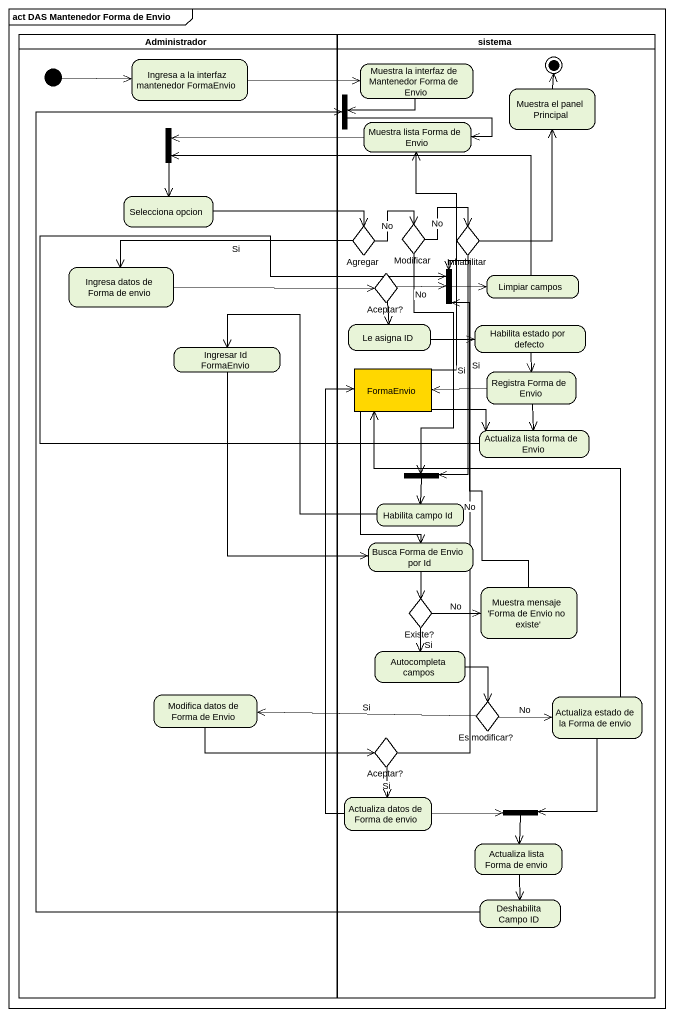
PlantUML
@startuml
mainframe act DAS Mantenedor Forma de Envio
hide empty description
state Administrador <<partition>> {
  state "Ingresa a la interfaz mantenedor FormaEnvio" as Ingresa_a_la_interfaz
  state fork1 <<join>>
  state "Selecciona opcion" as Selecciona_opcion
  state "Ingresa datos de Forma de envio" as Ingresa_datos_de_Forma_de
  state "Ingresar Id FormaEnvio" as Ingresar_Id_FormaEnvio
  state "Modifica datos de Forma de Envio" as Modifica_datos_de_Forma_de
  [*] -right-> Ingresa_a_la_interfaz
}
state sistema <<partition>> {
  state "Muestra la interfaz de Mantenedor Forma de Envio" as Muestra_la_interfaz_de
  state "Muestra el panel Principal" as Muestra_el_panel_Principal
  state fork2 <<join>>
  state "Muestra lista Forma de Envio" as Muestra_lista_Forma_de_Envio
  state Agregar <<choice>>
  state Modificar <<choice>>
  state Inhabilitar <<choice>>
  state "Aceptar?" as Aceptar <<choice>>
  state fork3 <<join>>
  state "Limpiar campos" as Limpiar_campos
  state "Le asigna ID" as Le_asigna_ID
  state "Habilita estado por defecto" as Habilita_estado_por_defecto
  state FormaEnvio <<object>> #FFD700
  state "Registra Forma de Envio" as Registra_Forma_de_Envio
  state "Actualiza lista forma de Envio" as Actualiza_lista_forma_de
  state fork4 <<join>>
  state "Habilita campo Id" as Habilita_campo_Id
  state "Busca Forma de Envio por Id" as Busca_Forma_de_Envio_por_Id
  state "Muestra mensaje 'Forma de Envio no existe'" as Muestra_mensaje_Forma_de
  state "Existe?" as Existe <<choice>>
  state "Autocompleta campos" as Autocompleta_campos
  state "Es modificar?" as Es_modificar <<choice>>
  state "Actualiza estado de la Forma de envio" as Actualiza_estado_de_la
  state "Aceptar?" as Aceptar_2 <<choice>>
  state "Actualiza datos de Forma de envio" as Actualiza_datos_de_Forma_de
  state fork5 <<join>>
  state "Actualiza lista Forma de envio" as Actualiza_lista_Forma_de
  state "Deshabilita Campo ID" as Deshabilita_Campo_ID
  Muestra_el_panel_Principal -up-> [*]
}
Ingresa_a_la_interfaz -right-> Muestra_la_interfaz_de
Muestra_la_interfaz_de -left-> fork2
fork1 --> Selecciona_opcion
fork2 -right-> Muestra_lista_Forma_de_Envio
Muestra_lista_Forma_de_Envio -left-> fork1
Selecciona_opcion -right-> Agregar
Agregar -right-> Modificar : No
Agregar -left-> Ingresa_datos_de_Forma_de : Si
Modificar -right-> Inhabilitar : No
Modificar --> fork4 : Si
Inhabilitar -up-> Muestra_el_panel_Principal
Inhabilitar --> fork4 : Si
Ingresa_datos_de_Forma_de -right-> Aceptar
Aceptar -right-> fork3 : No
Aceptar --> Le_asigna_ID
fork3 -right-> Limpiar_campos
Limpiar_campos -left-> fork1
Le_asigna_ID -right-> Habilita_estado_por_defecto
Ingresar_Id_FormaEnvio --> Busca_Forma_de_Envio_por_Id
Habilita_estado_por_defecto --> Registra_Forma_de_Envio
FormaEnvio -up-> Muestra_lista_Forma_de_Envio
FormaEnvio -right-> Actualiza_lista_forma_de
FormaEnvio --> Busca_Forma_de_Envio_por_Id
Registra_Forma_de_Envio -left-> FormaEnvio
Registra_Forma_de_Envio --> Actualiza_lista_forma_de
Actualiza_lista_forma_de -up-> fork3
fork4 --> Habilita_campo_Id
Habilita_campo_Id -up-> Ingresar_Id_FormaEnvio
Busca_Forma_de_Envio_por_Id --> Existe
Muestra_mensaje_Forma_de -up-> fork3
Existe -right-> Muestra_mensaje_Forma_de : No
Existe --> Autocompleta_campos : Si
Autocompleta_campos --> Es_modificar
Modifica_datos_de_Forma_de -right-> Aceptar_2
Es_modificar -left-> Modifica_datos_de_Forma_de : Si
Es_modificar -right-> Actualiza_estado_de_la : No
Actualiza_estado_de_la -up-> FormaEnvio
Actualiza_estado_de_la --> fork5
Aceptar_2 -up-> fork3 : No
Aceptar_2 --> Actualiza_datos_de_Forma_de : Si
Actualiza_datos_de_Forma_de -up-> FormaEnvio
Actualiza_datos_de_Forma_de -right-> fork5
fork5 --> Actualiza_lista_Forma_de
Actualiza_lista_Forma_de --> Deshabilita_Campo_ID
Deshabilita_Campo_ID -up-> fork2
@enduml
